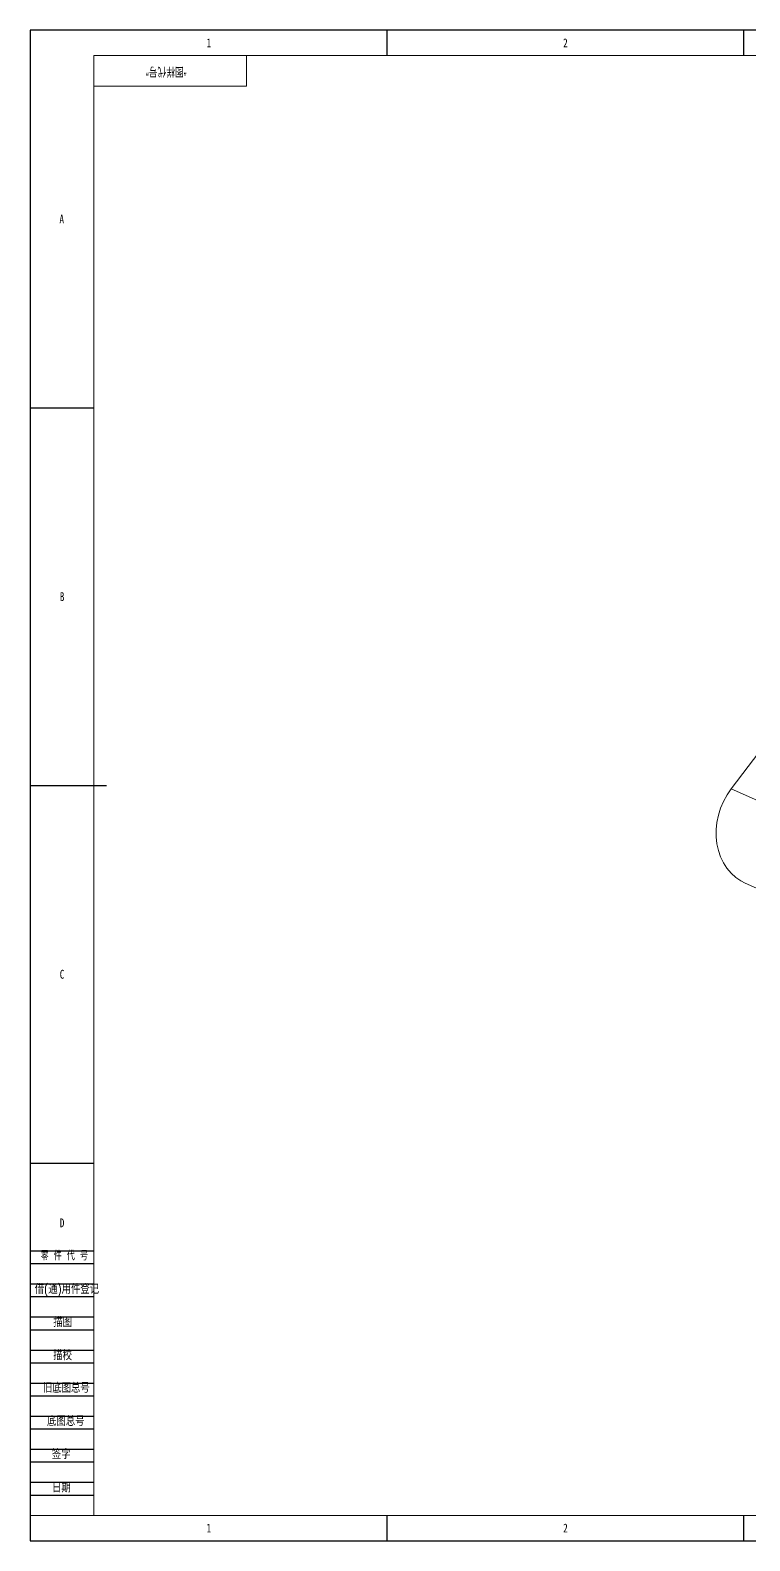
# Model space of a CAD drawing. Header units: millimetres. Extents: x 0 to 841, y 0 to 594.
# Drawn here: x 0 to 283, y 0 to 594 of the extents above; entities that cross this region are included whole.
import ezdxf

# ---------------------------------------------------------------- set-up
doc = ezdxf.new("R2010")
doc.units = ezdxf.units.MM
for name, color, linetype in [('10', 7, 'Continuous'), ('5', 7, 'Continuous'), ('9', 7, 'Continuous'), ('SLD-0', 7, 'Continuous')]:
    doc.layers.add(name, color=color, linetype=linetype)
doc.styles.add('SLDTEXTSTYLE0', font='TXT', dxfattribs={"width": 0.75})
doc.styles.add('SLDTEXTSTYLE1', font='TXT', dxfattribs={"width": 0.75, "bigfont": 'bigfont'})
doc.styles.add('SLDTEXTSTYLE3', font='TXT', dxfattribs={"width": 0.642857, "bigfont": 'bigfont'})
doc.styles.add('SLDTEXTSTYLE5', font='TXT', dxfattribs={"width": 0.7, "bigfont": 'bigfont'})

msp = doc.modelspace()

# ---------------------------------------------------------------- linework, layer by layer
at = {"color": 7, "linetype": 'Continuous', "lineweight": 15}
for p, q in [((316.5, 350.15), (275.36, 295.71)), ((290.36, 288.99), (275.36, 295.71)), ((280.83, 258.61), (295.83, 251.89))]:
    msp.add_line(p, q, dxfattribs=at)
at = {"color": 7, "linetype": 'Continuous', "lineweight": 15, "flags": 128}
msp.add_lwpolyline([(275.36, 295.71), (273.73, 293.32), (272.34, 290.77), (271.2, 288.09), (270.34, 285.32), (269.75, 282.49), (269.45, 279.66), (269.44, 276.84), (269.73, 274.09), (270.31, 271.44), (271.16, 268.93), (272.29, 266.58), (273.67, 264.43), (275.29, 262.52), (277.12, 260.86), (279.15, 259.48), (280.83, 258.61)], dxfattribs=at)
at = {"layer": '10', "color": 7}
for p, q in [((140.17, 584), (140.17, 594)), ((280.33, 584), (280.33, 594)), ((0, 445.5), (25, 445.5)), ((0, 148.5), (25, 148.5)), ((0, 114), (25, 114)), ((0, 109), (25, 109)), ((0, 101), (25, 101)), ((0, 96), (25, 96)), ((0, 88), (25, 88)), ((0, 83), (25, 83)), ((0, 75), (25, 75)), ((0, 70), (25, 70)), ((0, 62), (25, 62)), ((0, 57), (25, 57)), ((0, 49), (25, 49)), ((0, 44), (25, 44)), ((0, 36), (25, 36)), ((0, 31), (25, 31)), ((0, 23), (25, 23)), ((0, 18), (25, 18)), ((140.17, 0), (140.17, 10)), ((280.33, 0), (280.33, 10))]:
    msp.add_line(p, q, dxfattribs=at)
at = {"layer": '5', "color": 7, "lineweight": 15}
for p, q in [((831, 584), (25, 584)), ((25, 584), (25, 10)), ((85, 572), (85, 584)), ((25, 572), (85, 572)), ((0, 10), (831, 10))]:
    msp.add_line(p, q, dxfattribs=at)
at = {"layer": '5', "color": 7}
for p, q in [((0, 297), (25, 297)), ((25, 297), (30, 297))]:
    msp.add_line(p, q, dxfattribs=at)
at = {"layer": '9', "color": 7}
for p, q in [((841, 594), (0, 594)), ((0, 594), (0, 0)), ((0, 0), (841, 0))]:
    msp.add_line(p, q, dxfattribs=at)

# ---------------------------------------------------------------- texts
at = {"layer": '10', "color": 7, "char_height": 3.5}
for s, insert, attachment_point, style in [('1', (70.16, 590.76), 2, 'SLDTEXTSTYLE0'), ('2', (210.23, 590.76), 2, 'SLDTEXTSTYLE0'), ('A', (12.37, 521.51), 2, 'SLDTEXTSTYLE0'), ('B', (12.52, 373.01), 2, 'SLDTEXTSTYLE0'), ('C', (12.5, 224.51), 2, 'SLDTEXTSTYLE0'), ('D', (12.5, 126.76), 2, 'SLDTEXTSTYLE0'), ('\\M+197EB \\M+18C8F \\M+191E3 \\M+18D86', (4.08, 113.79), 1, 'SLDTEXTSTYLE3'), ('\\M+18ED8(\\M+192CA)\\M+19770\\M+18C8F\\M+1936F记', (1.82, 100.64), 1, 'SLDTEXTSTYLE1'), ('\\M+19560图', (12.74, 87.59), 2, 'SLDTEXTSTYLE1'), ('\\M+19560\\M+18D5A', (12.7, 74.56), 2, 'SLDTEXTSTYLE1'), ('\\M+18B8C\\M+192EA图总\\M+18D86', (4.99, 61.77), 1, 'SLDTEXTSTYLE1'), ('\\M+192EA图总\\M+18D86', (6.61, 48.68), 1, 'SLDTEXTSTYLE1'), ('签\\M+18E9A', (12.15, 35.66), 2, 'SLDTEXTSTYLE1'), ('\\M+193FA\\M+18AFA', (12.24, 22.55), 2, 'SLDTEXTSTYLE1'), ('1', (70.16, 6.76), 2, 'SLDTEXTSTYLE0'), ('2', (210.23, 6.76), 2, 'SLDTEXTSTYLE0')]:
    msp.add_mtext(s, dxfattribs=dict(at, insert=insert, attachment_point=attachment_point, style=style))
at = {"layer": 'SLD-0', "insert": (53.44, 576.13), "char_height": 3.5, "attachment_point": 2, "rotation": 180, "style": 'SLDTEXTSTYLE5'}
msp.add_mtext('\\M+18167图样\\M+191E3\\M+18D86\\M+18168', dxfattribs=at)

doc.saveas('drawing.dxf')
